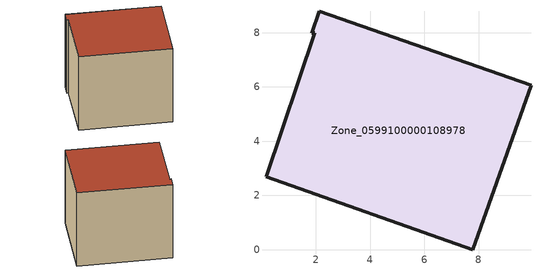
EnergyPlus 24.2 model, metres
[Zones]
Zone_0599100000108978
 floor ground (C_G): 0.16,2.69 1.96,7.99 1.84,7.98 2.13,8.79 9.93,6.06 7.79,0 z0.5
 wall outside (C_F): 7.79,0 9.93,6.06 2.13,8.79 1.84,7.98 1.96,7.99 0.16,2.69 7.79,0 z0.5:8.08
 roof outside (C_R): 1.96,7.99 0.16,2.69 7.79,0 9.93,6.06 2.13,8.79 1.84,7.98 z8.08
[BUILDING]
Pand.0599100000108978: North Axis=0; Terrain=City; Loads Convergence Tolerance Value=0.04; Temperature Convergence Tolerance Value=0.4; Solar Distribution=FullExterior; Maximum Number of Warmup Days=25; Minimum Number of Warmup Days=1
[Site:Location]
Rotterdam.The.Hague.AP_ZH_NLD Design_Conditions: Latitude=51.96; Longitude=4.45; Time Zone=1; Elevation=-4.5
[SITE:GROUNDTEMPERATURE:BUILDINGSURFACE]
18, 18, 18, 18, 18, 18, 18, 18, 18, 18, 18, 18
[MATERIAL] Thermal Absorptance=0.9; Solar Absorptance=0.7; Visible Absorptance=0.7
Name | Roughness | Thickness | Conductivity | Density | Specific Heat
G.TC.1965-1974 | MediumSmooth | 0.15 | 0.882353 | 540 | 1210
F.TC.1965-1974 | Rough | 0.3 | 0.697674 | 1920 | 840
R.TC.1965-1974 | MediumRough | 0.2 | 0.232558 | 1500 | 1000
[CONSTRUCTION]
C_G: G.TC.1965-1974
C_F: F.TC.1965-1974
C_R: R.TC.1965-1974
[ZONE]
Zone_0599100000108978: Type=1; Multiplier=1; Ceiling Height=Autocalculate; Volume=Autocalculate; Floor Area=autocalculate; Part of Total Floor Area=Yes
[ZONEINFILTRATION:DESIGNFLOWRATE]
Infil_Zone_0599100000108978: Zone or ZoneList or Space or SpaceList=Zone_0599100000108978; Schedule=AlwaysOn; Design Flow Rate Calculation Method=Flow/Area; Flow Rate per Floor Area=0.003; Constant Term Coefficient=1; Temperature Term Coefficient=0; Velocity Term Coefficient=0; Velocity Squared Term Coefficient=0
[HVACTEMPLATE:ZONE:IDEALLOADSAIRSYSTEM]
Zone_0599100000108978: Maximum Heating Supply Air Temperature=50; Minimum Cooling Supply Air Temperature=13; Maximum Heating Supply Air Humidity Ratio=0.0156; Minimum Cooling Supply Air Humidity Ratio=0.0077; Heating Limit=NoLimit; Cooling Limit=NoLimit; Dehumidification Control Type=ConstantSensibleHeatRatio; Cooling Sensible Heat Ratio=0.7; Dehumidification Setpoint=60; Humidification Control Type=None; Humidification Setpoint=30; Outdoor Air Method=None; Outdoor Air Flow Rate per Person=0.00944; Outdoor Air Flow Rate per Zone Floor Area=0; Outdoor Air Flow Rate per Zone=0; Demand Controlled Ventilation Type=None; Outdoor Air Economizer Type=NoEconomizer; Heat Recovery Type=None; Sensible Heat Recovery Effectiveness=0.7; Latent Heat Recovery Effectiveness=0.65
[ZONECONTROL:THERMOSTAT]
ThermostatControl_Zone_0599100000108978: Zone or ZoneList=Zone_0599100000108978; Control Type Schedule=DualSetpointControlType; Control 1=Thermostat_Zone_0599100000108978; Temperature Difference Between Cutout And Setpoint=0
[THERMOSTATSETPOINT:DUALSETPOINT]
Thermostat_Zone_0599100000108978: Heating Setpoint Temperature Schedule=HeatingSetpoint_Zone_0599100000108978; Cooling Setpoint Temperature Schedule=CoolingSetpoint_Zone_0599100000108978
[SCHEDULE:COMPACT]
HeatingSetpoint_Zone_0599100000108978: Through: 12/31, For: AllDays, Until: 24:00, 21
CoolingSetpoint_Zone_0599100000108978: Through: 12/31, For: AllDays, Until: 24:00, 24
DualSetpointControlType: Through: 12/31, For: AllDays, Until: 24:00, 4
AlwaysOn: Through: 12/31, For: AllDays, Until: 24:00, 1
